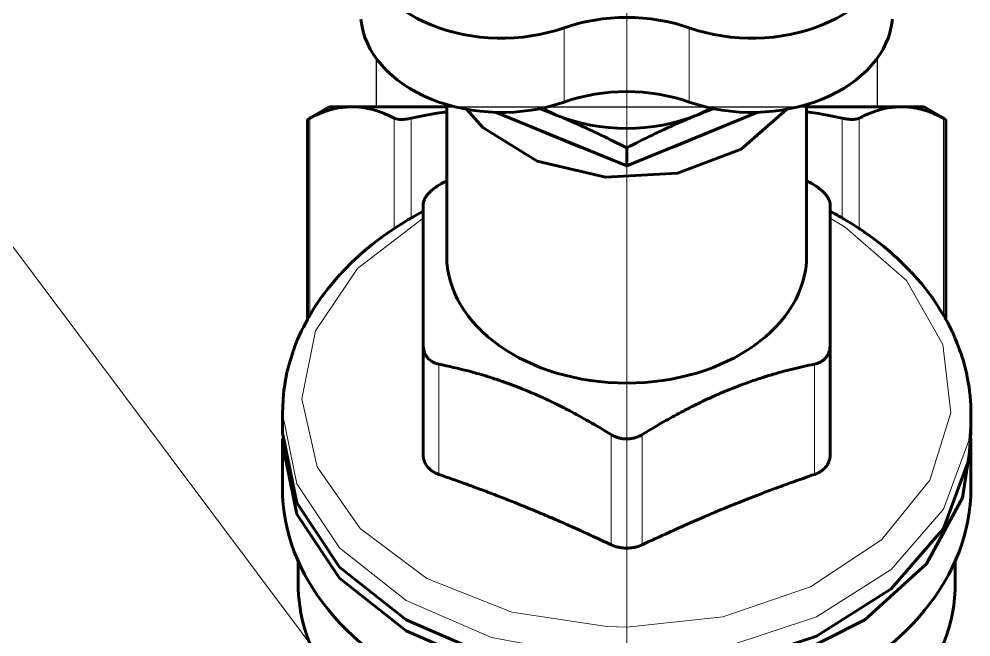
# Model space of a CAD drawing. Header units: millimetres. Extents: x -718 to 68664, y -49984 to -979.
# Drawn here: x 13132 to 13740, y -36709 to -36314 of the extents above; entities that cross this region are included whole.
import ezdxf

# ---------------------------------------------------------------- set-up
doc = ezdxf.new("R2010")
doc.units = ezdxf.units.MM
doc.linetypes.add('K5LT_BASIC', pattern=[0])
doc.linetypes.add('K5LT_THIN', pattern=[0])
doc.layers.add('Text', color=7, linetype='Continuous', lineweight=15)
doc.layers.add('ГВС (Т3)_20', color=10, linetype='Continuous', lineweight=25)
doc.layers.add('Системный слой (1)', color=7, linetype='Continuous', true_color=0xc26c6c6c)

# ---------------------------------------------------------------- blocks, each defined once
blk = doc.blocks.new('U656')
at = {"layer": 'Системный слой (1)', "color": 150, "linetype": 'K5LT_BASIC', "lineweight": 60, "true_color": 0x0080ff}
for p, q in [((799.531, 147.501), (800.694, 148.535)), ((797.374, 144.043), (799.531, 147.501)), ((796.351, 139.665), (797.374, 144.043)), ((796.626, 135.07), (796.351, 139.665)), ((798.156, 130.997), (796.626, 135.07)), ((811.359, 132.307), (809.132, 128.939)), ((800.694, 128.102), (798.156, 130.997)), ((809.132, 128.939), (807.742, 127.818))]:
    blk.add_line(p, q, dxfattribs=at)
blk = doc.blocks.new('U657')
at = {"layer": 'Системный слой (1)', "color": 150, "linetype": 'K5LT_BASIC', "lineweight": 60, "true_color": 0x0080ff}
for p, q in [((780.031, 160.318), (775.555, 159.388)), ((775.555, 159.388), (771.457, 156.675)), ((771.457, 156.675), (768.084, 152.409)), ((768.084, 152.409), (765.722, 146.95)), ((765.722, 146.95), (764.571, 140.762)), ((764.571, 140.762), (764.475, 138.318)), ((764.475, 138.318), (765.133, 131.987)), ((765.133, 131.987), (767.052, 126.192)), ((767.052, 126.192), (770.068, 121.423)), ((770.068, 121.423), (773.928, 118.083)), ((773.928, 118.083), (778.304, 116.455)), ((778.304, 116.455), (780.031, 116.318))]:
    blk.add_line(p, q, dxfattribs=at)
blk = doc.blocks.new('U658')
at = {"layer": 'Системный слой (1)', "color": 150, "linetype": 'K5LT_BASIC', "lineweight": 60, "true_color": 0x0080ff}
for p, q in [((795.849, 150.318), (795.951, 150.152)), ((795.951, 150.152), (796.052, 149.985)), ((796.052, 149.985), (796.152, 149.818))]:
    blk.add_line(p, q, dxfattribs=at)
blk = doc.blocks.new('U659')
at = {"layer": 'Системный слой (1)', "color": 150, "linetype": 'K5LT_BASIC', "lineweight": 60, "true_color": 0x0080ff}
for p, q in [((796.052, 126.651), (795.951, 126.485)), ((796.152, 126.818), (796.052, 126.651)), ((795.951, 126.485), (795.849, 126.318))]:
    blk.add_line(p, q, dxfattribs=at)
blk = doc.blocks.new('U660')
at = {"layer": 'Системный слой (1)', "color": 150, "linetype": 'K5LT_BASIC', "lineweight": 60, "true_color": 0x0080ff}
for p, q in [((781.263, 160.318), (782.576, 160.245)), ((782.576, 160.245), (782.603, 160.242)), ((782.603, 160.242), (782.656, 160.236)), ((782.656, 160.236), (782.761, 160.223)), ((782.761, 160.223), (782.972, 160.194)), ((782.972, 160.194), (783.392, 160.125)), ((783.392, 160.125), (783.876, 160.026)), ((783.876, 160.026), (783.903, 160.02)), ((783.903, 160.02), (783.956, 160.007)), ((783.956, 160.007), (784.062, 159.982)), ((784.062, 159.982), (784.275, 159.929)), ((784.275, 159.929), (784.698, 159.81)), ((784.698, 159.81), (785.172, 159.658)), ((785.172, 159.658), (785.198, 159.649)), ((785.198, 159.649), (785.251, 159.63)), ((785.251, 159.63), (785.357, 159.592)), ((785.357, 159.592), (785.568, 159.514)), ((785.568, 159.514), (785.987, 159.346)), ((785.987, 159.346), (786.454, 159.138)), ((786.454, 159.138), (786.476, 159.128)), ((786.476, 159.128), (786.519, 159.108)), ((786.519, 159.108), (786.605, 159.066)), ((786.605, 159.066), (786.777, 158.98)), ((786.777, 158.98), (787.067, 158.83)), ((787.067, 158.83), (787.278, 158.718)), ((787.278, 158.718), (787.388, 158.657)), ((787.388, 158.657), (787.442, 158.625)), ((787.442, 158.625), (787.47, 158.609)), ((787.47, 158.609), (787.504, 158.59)), ((787.504, 158.59), (787.545, 158.566)), ((787.545, 158.566), (787.55, 158.563)), ((787.55, 158.563), (787.56, 158.557)), ((787.56, 158.557), (787.581, 158.545)), ((787.581, 158.545), (787.622, 158.521)), ((787.622, 158.521), (787.703, 158.472)), ((787.703, 158.472), (787.74, 158.45)), ((787.74, 158.45), (787.797, 158.415)), ((787.797, 158.415), (787.911, 158.345)), ((787.911, 158.345), (788.137, 158.201)), ((788.137, 158.201), (788.584, 157.898)), ((788.584, 157.898), (788.873, 157.689)), ((788.873, 157.689), (788.898, 157.671)), ((788.898, 157.671), (788.947, 157.635)), ((788.947, 157.635), (789.044, 157.561)), ((789.044, 157.561), (789.238, 157.411)), ((789.238, 157.411), (789.621, 157.1)), ((789.621, 157.1), (790.121, 156.663)), ((790.121, 156.663), (790.146, 156.64)), ((790.146, 156.64), (790.197, 156.594)), ((790.197, 156.594), (790.297, 156.5)), ((790.297, 156.5), (790.496, 156.311)), ((790.496, 156.311), (790.887, 155.92)), ((790.887, 155.92), (791.332, 155.443)), ((791.332, 155.443), (791.357, 155.416)), ((791.357, 155.416), (791.405, 155.361)), ((791.405, 155.361), (791.501, 155.252)), ((791.501, 155.252), (791.692, 155.031)), ((791.692, 155.031), (792.066, 154.576)), ((792.066, 154.576), (792.484, 154.031)), ((792.484, 154.031), (792.501, 154.007)), ((792.501, 154.007), (792.537, 153.959)), ((792.537, 153.959), (792.607, 153.862)), ((792.607, 153.862), (792.746, 153.667)), ((792.746, 153.667), (793.02, 153.269)), ((793.02, 153.269), (793.087, 153.17)), ((793.087, 153.17), (793.475, 152.563)), ((793.475, 152.563), (793.632, 152.304)), ((793.632, 152.304), (793.661, 152.256)), ((793.661, 152.256), (793.704, 152.182)), ((793.704, 152.182), (793.768, 152.071)), ((793.768, 152.071), (793.784, 152.043)), ((793.784, 152.043), (793.815, 151.988)), ((793.815, 151.988), (793.877, 151.877)), ((793.877, 151.877), (794.001, 151.655)), ((794.001, 151.655), (794.186, 151.318)), ((794.186, 125.318), (794.045, 125.053)), ((793.845, 124.699), (793.84, 124.689)), ((793.85, 124.707), (793.845, 124.699)), ((793.859, 124.722), (793.85, 124.707)), ((793.877, 124.754), (793.859, 124.722)), ((793.935, 124.857), (793.877, 124.754)), ((793.972, 124.922), (793.935, 124.857)), ((794.045, 125.053), (793.972, 124.922)), ((793.575, 124.253), (793.395, 123.961)), ((793.665, 124.399), (793.575, 124.253)), ((793.71, 124.472), (793.665, 124.399)), ((793.733, 124.508), (793.71, 124.472)), ((793.772, 124.57), (793.733, 124.508)), ((793.797, 124.613), (793.772, 124.57)), ((793.814, 124.642), (793.797, 124.613)), ((793.825, 124.661), (793.814, 124.642)), ((793.832, 124.674), (793.825, 124.661)), ((793.837, 124.683), (793.832, 124.674)), ((793.84, 124.689), (793.837, 124.683)), ((793.107, 123.499), (793.079, 123.455)), ((793.395, 123.961), (793.107, 123.499)), ((792.771, 123.005), (792.654, 122.84)), ((792.833, 123.092), (792.771, 123.005)), ((792.863, 123.136), (792.833, 123.092)), ((792.924, 123.223), (792.863, 123.136)), ((793.007, 123.345), (792.924, 123.223)), ((793.048, 123.408), (793.007, 123.345)), ((793.069, 123.439), (793.048, 123.408)), ((793.079, 123.455), (793.069, 123.439)), ((792.417, 122.516), (791.927, 121.889)), ((792.654, 122.84), (792.417, 122.516)), ((791.927, 121.889), (791.587, 121.483)), ((791.208, 121.057), (790.792, 120.62)), ((791.411, 121.283), (791.208, 121.057)), ((791.512, 121.397), (791.411, 121.283)), ((791.562, 121.454), (791.512, 121.397)), ((791.587, 121.483), (791.562, 121.454)), ((790.792, 120.62), (790.347, 120.183)), ((790.063, 119.922), (789.814, 119.701)), ((790.215, 120.06), (790.063, 119.922)), ((790.29, 120.13), (790.215, 120.06)), ((790.328, 120.166), (790.29, 120.13)), ((790.347, 120.183), (790.328, 120.166)), ((789.291, 119.268), (788.739, 118.849)), ((789.563, 119.488), (789.291, 119.268)), ((789.697, 119.601), (789.563, 119.488)), ((789.764, 119.658), (789.697, 119.601)), ((789.797, 119.687), (789.764, 119.658)), ((789.814, 119.701), (789.797, 119.687)), ((788.552, 118.717), (788.362, 118.59)), ((788.646, 118.783), (788.552, 118.717)), ((788.693, 118.816), (788.646, 118.783)), ((788.716, 118.833), (788.693, 118.816)), ((788.739, 118.849), (788.716, 118.833)), ((787.438, 118.009), (787.431, 118.005)), ((787.443, 118.012), (787.438, 118.009)), ((787.45, 118.015), (787.443, 118.012)), ((787.453, 118.017), (787.45, 118.015)), ((787.459, 118.021), (787.453, 118.017)), ((787.471, 118.027), (787.459, 118.021)), ((787.495, 118.041), (787.471, 118.027)), ((787.542, 118.069), (787.495, 118.041)), ((787.805, 118.236), (787.542, 118.069)), ((788.115, 118.431), (787.805, 118.236)), ((788.362, 118.59), (788.115, 118.431)), ((786.28, 117.418), (786.102, 117.34)), ((786.368, 117.458), (786.28, 117.418)), ((786.412, 117.479), (786.368, 117.458)), ((786.434, 117.489), (786.412, 117.479)), ((786.537, 117.538), (786.434, 117.489)), ((786.716, 117.627), (786.537, 117.538)), ((786.835, 117.687), (786.716, 117.627)), ((787.056, 117.803), (786.835, 117.687)), ((787.166, 117.861), (787.056, 117.803)), ((787.221, 117.89), (787.166, 117.861)), ((787.249, 117.904), (787.221, 117.89)), ((787.292, 117.927), (787.249, 117.904)), ((787.321, 117.942), (787.292, 117.927)), ((787.34, 117.953), (787.321, 117.942)), ((787.353, 117.96), (787.34, 117.953)), ((787.361, 117.965), (787.353, 117.96)), ((787.367, 117.968), (787.361, 117.965)), ((787.376, 117.974), (787.367, 117.968)), ((787.38, 117.976), (787.376, 117.974)), ((787.389, 117.981), (787.38, 117.976)), ((787.4, 117.988), (787.389, 117.981)), ((787.406, 117.991), (787.4, 117.988)), ((787.409, 117.993), (787.406, 117.991)), ((787.42, 117.999), (787.409, 117.993)), ((787.431, 118.005), (787.42, 117.999)), ((784.699, 116.827), (784.26, 116.704)), ((784.918, 116.895), (784.699, 116.827)), ((785.026, 116.93), (784.918, 116.895)), ((785.081, 116.948), (785.026, 116.93)), ((785.108, 116.957), (785.081, 116.948)), ((785.746, 117.192), (785.108, 116.957)), ((786.102, 117.34), (785.746, 117.192)), ((781.336, 116.319), (781.263, 116.318)), ((781.439, 116.32), (781.336, 116.319)), ((781.491, 116.321), (781.439, 116.32)), ((781.517, 116.321), (781.491, 116.321)), ((781.529, 116.321), (781.517, 116.321)), ((781.748, 116.328), (781.529, 116.321)), ((782.124, 116.35), (781.748, 116.328)), ((782.312, 116.365), (782.124, 116.35)), ((782.405, 116.374), (782.312, 116.365)), ((782.452, 116.379), (782.405, 116.374)), ((782.476, 116.381), (782.452, 116.379)), ((782.945, 116.439), (782.476, 116.381)), ((783.381, 116.51), (782.945, 116.439)), ((783.599, 116.552), (783.381, 116.51)), ((783.707, 116.574), (783.599, 116.552)), ((783.761, 116.586), (783.707, 116.574)), ((783.788, 116.592), (783.761, 116.586)), ((784.26, 116.704), (783.788, 116.592))]:
    blk.add_line(p, q, dxfattribs=at)
blk = doc.blocks.new('U661')
at = {"layer": 'Системный слой (1)', "color": 7, "linetype": 'K5LT_THIN', "lineweight": 18}
for p, q in [((782.2, 159.078), (777.86, 158.103)), ((786.549, 158.193), (782.2, 159.078)), ((790.519, 155.527), (786.549, 158.193)), ((777.86, 158.103), (773.918, 155.355)), ((773.918, 155.355), (770.728, 151.08)), ((793.753, 151.318), (790.519, 155.527)), ((770.728, 151.08), (768.576, 145.661)), ((768.576, 145.661), (767.655, 139.585)), ((767.655, 139.585), (767.627, 138.318)), ((767.627, 138.318), (768.285, 132.174)), ((768.285, 132.174), (770.199, 126.579)), ((770.199, 126.579), (773.199, 122.037)), ((793.171, 124.355), (793.753, 125.318)), ((789.761, 120.434), (793.171, 124.355)), ((773.199, 122.037), (777.015, 118.954)), ((785.684, 118.115), (789.761, 120.434)), ((777.015, 118.954), (781.304, 117.606)), ((781.304, 117.606), (785.684, 118.115))]:
    blk.add_line(p, q, dxfattribs=at)
blk = doc.blocks.new('U662')
at = {"layer": 'Системный слой (1)', "color": 7, "linetype": 'K5LT_THIN', "lineweight": 18}
for p, q in [((781.263, 160.318), (776.786, 159.388)), ((776.786, 159.388), (772.688, 156.675)), ((772.688, 156.675), (769.316, 152.409)), ((769.316, 152.409), (766.954, 146.95)), ((766.954, 146.95), (765.803, 140.762)), ((765.803, 140.762), (765.706, 138.318)), ((765.706, 138.318), (766.364, 131.987)), ((766.364, 131.987), (768.283, 126.192)), ((768.283, 126.192), (771.299, 121.423)), ((771.299, 121.423), (775.159, 118.083)), ((775.159, 118.083), (779.535, 116.455)), ((779.535, 116.455), (781.263, 116.318))]:
    blk.add_line(p, q, dxfattribs=at)
blk = doc.blocks.new('U663')
at = {"layer": 'Системный слой (1)', "color": 150, "linetype": 'K5LT_BASIC', "lineweight": 60, "true_color": 0x0080ff}
for p, q in [((799.071, 143.199), (798.406, 141.571)), ((798.406, 135.065), (799.071, 133.437))]:
    blk.add_line(p, q, dxfattribs=at)
blk = doc.blocks.new('U664')
at = {"layer": 'Системный слой (1)', "color": 150, "linetype": 'K5LT_BASIC', "lineweight": 60, "true_color": 0x0080ff}
for p, q in [((799.569, 144.42), (798.261, 141.217)), ((798.261, 135.42), (799.569, 132.217))]:
    blk.add_line(p, q, dxfattribs=at)
blk = doc.blocks.new('U718')
at = {"layer": 'Системный слой (1)', "color": 150, "linetype": 'K5LT_BASIC', "lineweight": 60, "true_color": 0x0080ff}
for p, q in [((800.606, 143.513), (800.74, 143.86)), ((800.329, 142.818), (800.47, 143.166)), ((800.47, 143.166), (800.606, 143.513))]:
    blk.add_line(p, q, dxfattribs=at)
blk = doc.blocks.new('U719')
at = {"layer": 'Системный слой (1)', "color": 150, "linetype": 'K5LT_BASIC', "lineweight": 60, "true_color": 0x0080ff}
for p, q in [((800.47, 133.471), (800.329, 133.818)), ((800.606, 133.124), (800.47, 133.471)), ((800.74, 132.777), (800.606, 133.124))]:
    blk.add_line(p, q, dxfattribs=at)
blk = doc.blocks.new('U722')
at = {"layer": 'Системный слой (1)', "color": 150, "linetype": 'K5LT_BASIC', "lineweight": 60, "true_color": 0x0080ff}
for p, q in [((800.423, 126.057), (800.544, 126.818)), ((800.284, 125.298), (800.423, 126.057)), ((800.129, 124.542), (800.284, 125.298))]:
    blk.add_line(p, q, dxfattribs=at)
blk = doc.blocks.new('U723')
at = {"layer": 'Системный слой (1)', "color": 150, "linetype": 'K5LT_BASIC', "lineweight": 60, "true_color": 0x0080ff}
for p, q in [((800.284, 151.339), (800.129, 152.095)), ((800.423, 150.58), (800.284, 151.339)), ((800.544, 149.818), (800.423, 150.58))]:
    blk.add_line(p, q, dxfattribs=at)
blk = doc.blocks.new('U724')
at = {"layer": 'Системный слой (1)', "color": 150, "linetype": 'K5LT_BASIC', "lineweight": 60, "true_color": 0x0080ff}
for p, q in [((800.858, 149.818), (800.858, 157.318)), ((800.858, 119.318), (800.858, 126.818))]:
    blk.add_line(p, q, dxfattribs=at)
blk = doc.blocks.new('U726')
at = {"layer": 'Системный слой (1)', "color": 150, "linetype": 'K5LT_BASIC', "lineweight": 60, "true_color": 0x0080ff}
for p, q in [((779.324, 160.318), (774.848, 159.388)), ((779.678, 160.313), (779.324, 160.318)), ((774.848, 159.388), (770.75, 156.675)), ((770.75, 156.675), (767.377, 152.409)), ((767.377, 152.409), (765.015, 146.95)), ((765.015, 146.95), (763.864, 140.762)), ((763.864, 140.762), (764.021, 134.367)), ((764.021, 134.367), (765.472, 128.306)), ((765.472, 128.306), (768.096, 123.092)), ((768.096, 123.092), (771.669, 119.167)), ((771.669, 119.167), (775.89, 116.861)), ((775.89, 116.861), (779.324, 116.318)), ((779.324, 116.318), (779.678, 116.324))]:
    blk.add_line(p, q, dxfattribs=at)

msp = doc.modelspace()

# ---------------------------------------------------------------- linework, layer by layer
at = {"layer": 'Text'}
msp.add_line((13520.38, -35223.3), (13520.38, -38810.52), dxfattribs=at)
msp.add_lwpolyline([(13398.6, -36820.43), (12912.48, -36171.62)], dxfattribs=at)
at = {"layer": 'ГВС (Т3)_20', "lineweight": 18}
for p, q in [((13480.38, -36319.58), (13480.38, -36366.96)), ((13560.38, -36319.58), (13560.38, -36366.96)), ((13317.9, -36503.13), (13317.9, -36377.28)), ((13371.79, -36447.74), (13371.79, -36377.28)), ((13382.62, -36441.02), (13382.62, -36377.28)), ((13658.15, -36441.02), (13658.15, -36377.28)), ((13668.97, -36447.74), (13668.97, -36377.28)), ((13722.87, -36503.13), (13722.87, -36377.28)), ((13400.38, -36604.8), (13400.38, -36534.38)), ((13640.38, -36604.8), (13640.38, -36534.38)), ((13510.38, -36649.71), (13510.38, -36579.29)), ((13530.38, -36649.71), (13530.38, -36579.29))]:
    msp.add_line(p, q, dxfattribs=at)
at = {"layer": 'ГВС (Т3)_20'}
for p, q in [((13360.38, -36339.1), (13360.38, -36369.99)), ((13680.38, -36339.1), (13680.38, -36369.99)), ((13405.38, -36369.99), (13694.56, -36369.92))]:
    msp.add_line(p, q, dxfattribs=at)
at = {"layer": 'ГВС (Т3)_20', "lineweight": 60}
for p, q in [((13405.38, -36368.58), (13405.38, -36465.11)), ((13635.38, -36368.58), (13635.38, -36465.11)), ((13316.38, -36378.07), (13330.38, -36369.99)), ((13436.48, -36373.53), (13520.38, -36407.78)), ((13475.38, -36375.27), (13466.12, -36370.93)), ((13520.38, -36407.78), (13604.29, -36373.53)), ((13574.64, -36370.93), (13565.38, -36375.27)), ((13724.39, -36378.07), (13710.38, -36369.99)), ((13317.9, -36377.28), (13316.38, -36378.07)), ((13316.38, -36505.81), (13316.38, -36378.07)), ((13722.87, -36377.28), (13724.39, -36378.07)), ((13724.39, -36505.81), (13724.39, -36378.07)), ((13520.38, -36407.78), (13520.38, -36396.28)), ((13390.38, -36522.14), (13390.38, -36432.32)), ((13650.38, -36432.32), (13650.38, -36471.24)), ((13650.38, -36471.24), (13650.38, -36522.14)), ((13390.38, -36592.55), (13390.38, -36522.14)), ((13650.38, -36592.55), (13650.38, -36522.14)), ((13300.38, -36578.25), (13300.38, -36565.94)), ((13740.38, -36578.25), (13740.38, -36565.94)), ((13300.38, -36613.6), (13300.38, -36585.32)), ((13740.38, -36613.6), (13740.38, -36585.32)), ((13310.38, -36673.71), (13310.38, -36659.97)), ((13730.38, -36673.71), (13730.38, -36659.97))]:
    msp.add_line(p, q, dxfattribs=at)
for centre, major_axis, start_param, end_param in [((13440.38, -36262.57), (90, 0), 3.204637, 5.172943), ((13600.38, -36262.57), (90, 0), 4.251835, 6.220141), ((13440.38, -36309.95), (90, 0), 3.204637, 5.172943), ((13520.38, -36376.59), (-90, 0), 4.251835, 5.172943), ((13600.38, -36309.95), (90, 0), 4.251835, 6.220141), ((13520.38, -36423.96), (-90, 0), 4.251835, 5.172943), ((13520.38, -36320.15), (90, 0), 4.18879, 5.235988), ((13520.38, -36465.11), (115, 0), 3.141593, 6.283185), ((13520.38, -36613.6), (-220, 0), 0, 3.141593), ((13520.38, -36673.71), (-210, 0), 0, 3.141593)]:
    msp.add_ellipse(centre, major_axis=major_axis, ratio=0.707107, start_param=start_param, end_param=end_param, dxfattribs=at)
for points, knots in [([(13371.79, -36377.28), (13369.55, -36376.1), (13365.71, -36374.31), (13360.4, -36372.4), (13356.23, -36371.27), (13352.29, -36370.51), (13348.12, -36370.02), (13343.48, -36369.92), (13338.68, -36370.3), (13333.64, -36371.19), (13327.97, -36372.78), (13322.59, -36374.93), (13319.15, -36376.62), (13317.9, -36377.28)], [0, 0, 0, 0, 1.772503, 3.018701, 4.144923, 5.016886, 6.077214, 7.374879, 8.60392, 9.793197, 11.287119, 13.016483, 14, 14, 14, 14]), ([(13520.38, -36396.28), (13514.92, -36393.45), (13506.52, -36389.23), (13494.65, -36383.61), (13485.12, -36379.33), (13478.52, -36376.55), (13475.38, -36375.27)], [0, 0, 0, 0, 2.564043, 3.930475, 5.541107, 7, 7, 7, 7]), ([(13565.38, -36375.27), (13561.44, -36376.88), (13554.82, -36379.69), (13545.15, -36384.06), (13534.09, -36389.31), (13525.71, -36393.52), (13520.38, -36396.28)], [0, 0, 0, 0, 1.835763, 3.078584, 4.500538, 7, 7, 7, 7]), ([(13722.87, -36377.28), (13720.62, -36376.1), (13716.78, -36374.31), (13711.48, -36372.4), (13707.31, -36371.27), (13703.36, -36370.51), (13699.19, -36370.02), (13694.56, -36369.92), (13689.75, -36370.3), (13684.71, -36371.19), (13679.04, -36372.78), (13673.66, -36374.93), (13670.22, -36376.62), (13668.97, -36377.28)], [0, 0, 0, 0, 1.772502, 3.0187, 4.144921, 5.016884, 6.077211, 7.374876, 8.603917, 9.793195, 11.287118, 13.016483, 14, 14, 14, 14]), ([(13371.79, -36377.28), (13372.17, -36377.47), (13373.13, -36377.82), (13374.81, -36378.06), (13376.76, -36378.09), (13379.19, -36377.92), (13381.28, -36377.57), (13382.62, -36377.28)], [0, 0, 0, 0, 1.521775, 3.271758, 4.355943, 5.766023, 8, 8, 8, 8]), ([(13658.15, -36377.28), (13659.33, -36377.53), (13661.72, -36377.95), (13664.4, -36378.12), (13666.32, -36378.01), (13667.77, -36377.77), (13668.58, -36377.48), (13668.97, -36377.28)], [0, 0, 0, 0, 1.979622, 4.120013, 5.247781, 6.418845, 8, 8, 8, 8]), ([(13400.38, -36420.08), (13399.41, -36420.68), (13397.63, -36421.87), (13395.24, -36423.84), (13393.39, -36425.73), (13392.16, -36427.36), (13391.49, -36428.49), (13390.95, -36429.58), (13390.51, -36430.85), (13390.38, -36431.84), (13390.38, -36432.32)], [0, 0, 0, 0, 1.816943, 3.424205, 5.223874, 6.656792, 7.568231, 8.132241, 9.529206, 11, 11, 11, 11]), ([(13650.38, -36432.32), (13650.38, -36431.85), (13650.26, -36430.87), (13649.71, -36429.27), (13648.81, -36427.64), (13647.55, -36425.95), (13646.14, -36424.46), (13644.49, -36422.97), (13642.67, -36421.56), (13641.18, -36420.56), (13640.38, -36420.08)], [0, 0, 0, 0, 1.435237, 2.863808, 4.32337, 5.660594, 7.160309, 8.132241, 9.529206, 11, 11, 11, 11]), ([(13390.38, -36522.14), (13390.38, -36522.93), (13390.5, -36524.48), (13391.01, -36526.53), (13391.79, -36528.32), (13392.82, -36529.95), (13394.05, -36531.29), (13395.22, -36532.21), (13396.47, -36533.02), (13398.1, -36533.8), (13399.59, -36534.23), (13400.38, -36534.38)], [0, 0, 0, 0, 1.565713, 3.124154, 4.363465, 5.698772, 7.261954, 8.256251, 8.871535, 10.395498, 12, 12, 12, 12]), ([(13640.38, -36534.38), (13641.16, -36534.23), (13642.65, -36533.8), (13644.55, -36532.9), (13646.27, -36531.7), (13647.73, -36530.25), (13648.9, -36528.5), (13649.59, -36526.92), (13650.11, -36525.17), (13650.35, -36523.65), (13650.38, -36522.47), (13650.38, -36522.14)], [0, 0, 0, 0, 1.565713, 3.124154, 4.363465, 5.999904, 7.526173, 8.871535, 9.646588, 11.347468, 12, 12, 12, 12]), ([(13510.38, -36579.29), (13505.73, -36576.43), (13496.99, -36571.24), (13485.73, -36565.07), (13476.24, -36560.22), (13467.68, -36556.12), (13459.35, -36552.45), (13451.64, -36549.31), (13444.72, -36546.69), (13437.56, -36544.19), (13429, -36541.45), (13416.51, -36537.91), (13406.58, -36535.63), (13400.38, -36534.38)], [0, 0, 0, 0, 1.812687, 3.381237, 4.311161, 5.422885, 6.623403, 7.457695, 8.331994, 9.236445, 10.165643, 11.582756, 14, 14, 14, 14]), ([(13640.38, -36534.38), (13635.73, -36535.32), (13628.61, -36536.9), (13619.8, -36539.19), (13613.26, -36541.04), (13606.24, -36543.19), (13598.77, -36545.71), (13591.56, -36548.38), (13585.02, -36550.96), (13578.22, -36553.84), (13571.18, -36557.03), (13563.93, -36560.52), (13555.3, -36564.93), (13544.05, -36571.08), (13535.35, -36576.24), (13530.38, -36579.29)], [0, 0, 0, 0, 2.071642, 3.148304, 3.864271, 4.927042, 6.197582, 7.099714, 8.040629, 9.015532, 10.034021, 11.083281, 12.153784, 13.785316, 16, 16, 16, 16]), ([(13510.38, -36579.29), (13511.16, -36579.77), (13512.61, -36580.53), (13514.83, -36581.35), (13516.91, -36581.86), (13519.22, -36582.15), (13521.71, -36582.16), (13523.84, -36581.85), (13525.48, -36581.45), (13527.34, -36580.87), (13529, -36580.11), (13530.18, -36579.42), (13530.38, -36579.29)], [0, 0, 0, 0, 1.696189, 3.048928, 4.373514, 5.64666, 7.335821, 8.944272, 9.61083, 10.45047, 12.552522, 13, 13, 13, 13]), ([(13400.38, -36604.8), (13399.31, -36604.43), (13397.85, -36603.78), (13396.04, -36602.66), (13394.54, -36601.52), (13393.23, -36600.18), (13392.18, -36598.75), (13391.41, -36597.37), (13390.74, -36595.62), (13390.43, -36593.96), (13390.38, -36592.87), (13390.38, -36592.55)], [0, 0, 0, 0, 2.127405, 3.072908, 4.254527, 5.999858, 7.049249, 8.149647, 9.520732, 11.287763, 12, 12, 12, 12]), ([(13650.38, -36592.55), (13650.38, -36593.18), (13650.27, -36594.53), (13649.79, -36596.34), (13648.95, -36598.19), (13647.95, -36599.69), (13646.72, -36601.03), (13645.46, -36602.14), (13643.74, -36603.33), (13641.97, -36604.21), (13640.74, -36604.68), (13640.38, -36604.8)], [0, 0, 0, 0, 1.418069, 3.072908, 4.254527, 5.999858, 7.049249, 8.149647, 9.520732, 11.287763, 12, 12, 12, 12]), ([(13510.38, -36649.71), (13508.17, -36648.66), (13504.22, -36646.81), (13497.55, -36643.73), (13491.14, -36640.81), (13483.4, -36637.34), (13474.68, -36633.51), (13462.8, -36628.45), (13450.88, -36623.56), (13437.77, -36618.4), (13427.19, -36614.39), (13414.14, -36609.61), (13406, -36606.74), (13400.38, -36604.8)], [0, 0, 0, 0, 0.848468, 1.507731, 2.552312, 3.297032, 4.461136, 5.87401, 7.817268, 9.020453, 10.888626, 11.851034, 14, 14, 14, 14]), ([(13640.38, -36604.8), (13638.17, -36605.56), (13634.22, -36606.94), (13627.55, -36609.3), (13621.14, -36611.61), (13613.4, -36614.47), (13604.68, -36617.76), (13592.8, -36622.39), (13580.88, -36627.24), (13568.69, -36632.39), (13558.11, -36637), (13545.06, -36642.86), (13536, -36647.06), (13530.38, -36649.71)], [0, 0, 0, 0, 0.848468, 1.507731, 2.552312, 3.297032, 4.461136, 5.87401, 7.817268, 9.020453, 10.536871, 11.851034, 14, 14, 14, 14]), ([(13510.38, -36649.71), (13511.26, -36650.12), (13512.92, -36650.77), (13515.8, -36651.52), (13518.25, -36651.84), (13519.9, -36651.89), (13520.38, -36651.89)], [0, 0, 0, 0, 2.033746, 3.69587, 6.033739, 7, 7, 7, 7]), ([(13530.38, -36649.71), (13529.51, -36650.12), (13527.84, -36650.77), (13524.97, -36651.52), (13522.52, -36651.84), (13520.87, -36651.89), (13520.38, -36651.89)], [0, 0, 0, 0, 2.033746, 3.69587, 6.033739, 7, 7, 7, 7])]:
    msp.add_open_spline(points, degree=3, knots=knots, dxfattribs=at)

# ---------------------------------------------------------------- block references
at = {"layer": 'ГВС (Т3)_20', "xscale": 10, "yscale": 10, "zscale": 10, "rotation": 90}
for name in ['U656', 'U724', 'U723', 'U718', 'U719', 'U722', 'U664', 'U663', 'U658', 'U659', 'U660', 'U661', 'U662', 'U657', 'U726']:
    msp.add_blockref(name, (14903.57, -44378.56), dxfattribs=at)

doc.saveas('drawing.dxf')
